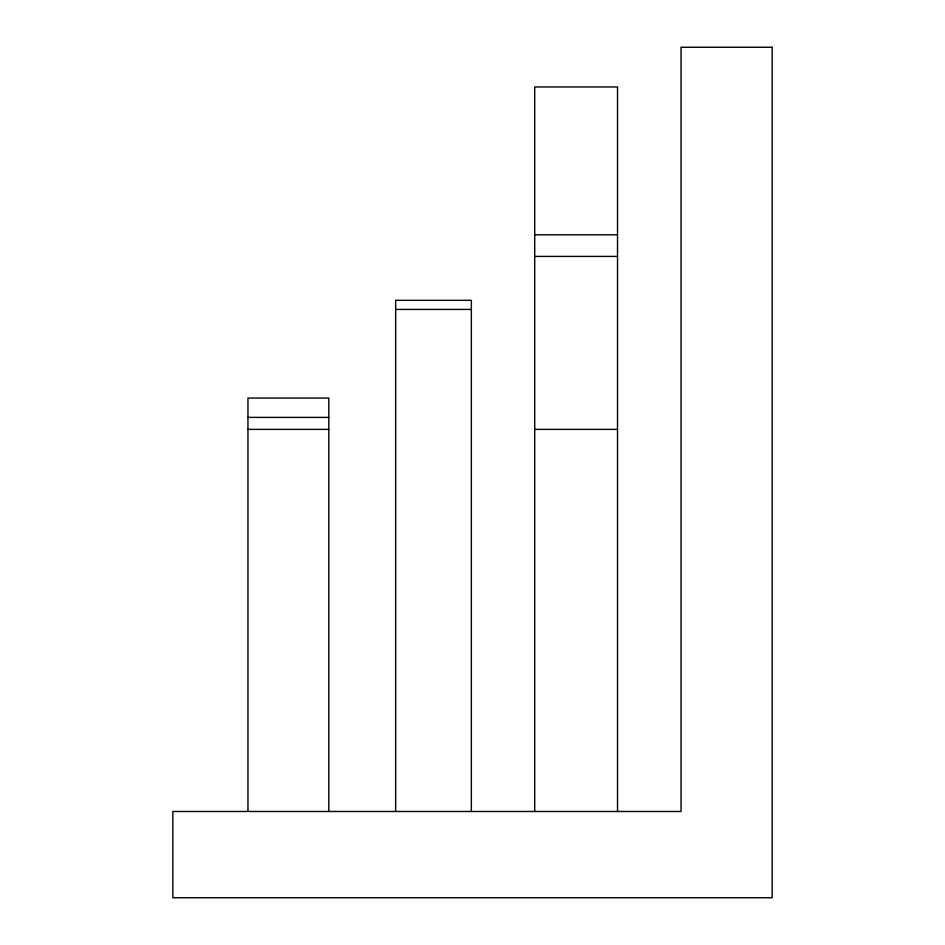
<?xml version="1.0" encoding="UTF-8"?>
<svg xmlns="http://www.w3.org/2000/svg" width="945" height="945" viewBox="0 0 945 945"><rect width="100%" height="100%" fill="white"/><g stroke="black" fill="none" stroke-linecap="round" stroke-linejoin="round"><path stroke-width="1.42" d="M534.716 234.797L617.522 234.797M534.716 256.402L617.522 256.402M395.66 309.428L471.366 309.428M247.956 417.395L328.801 417.395M247.956 429.373L328.801 429.373M534.716 429.373L617.522 429.373M617.522 811.483L617.522 86.952L534.716 86.952L534.716 811.483M471.366 811.483L471.366 300.321L395.66 300.321L395.66 811.483M328.801 811.483L328.801 398.058L247.956 398.058L247.956 811.483M772.148 47.25L681.038 47.25L681.038 811.483L172.852 811.483L172.852 897.75L772.148 897.75L772.148 47.25"/></g></svg>
